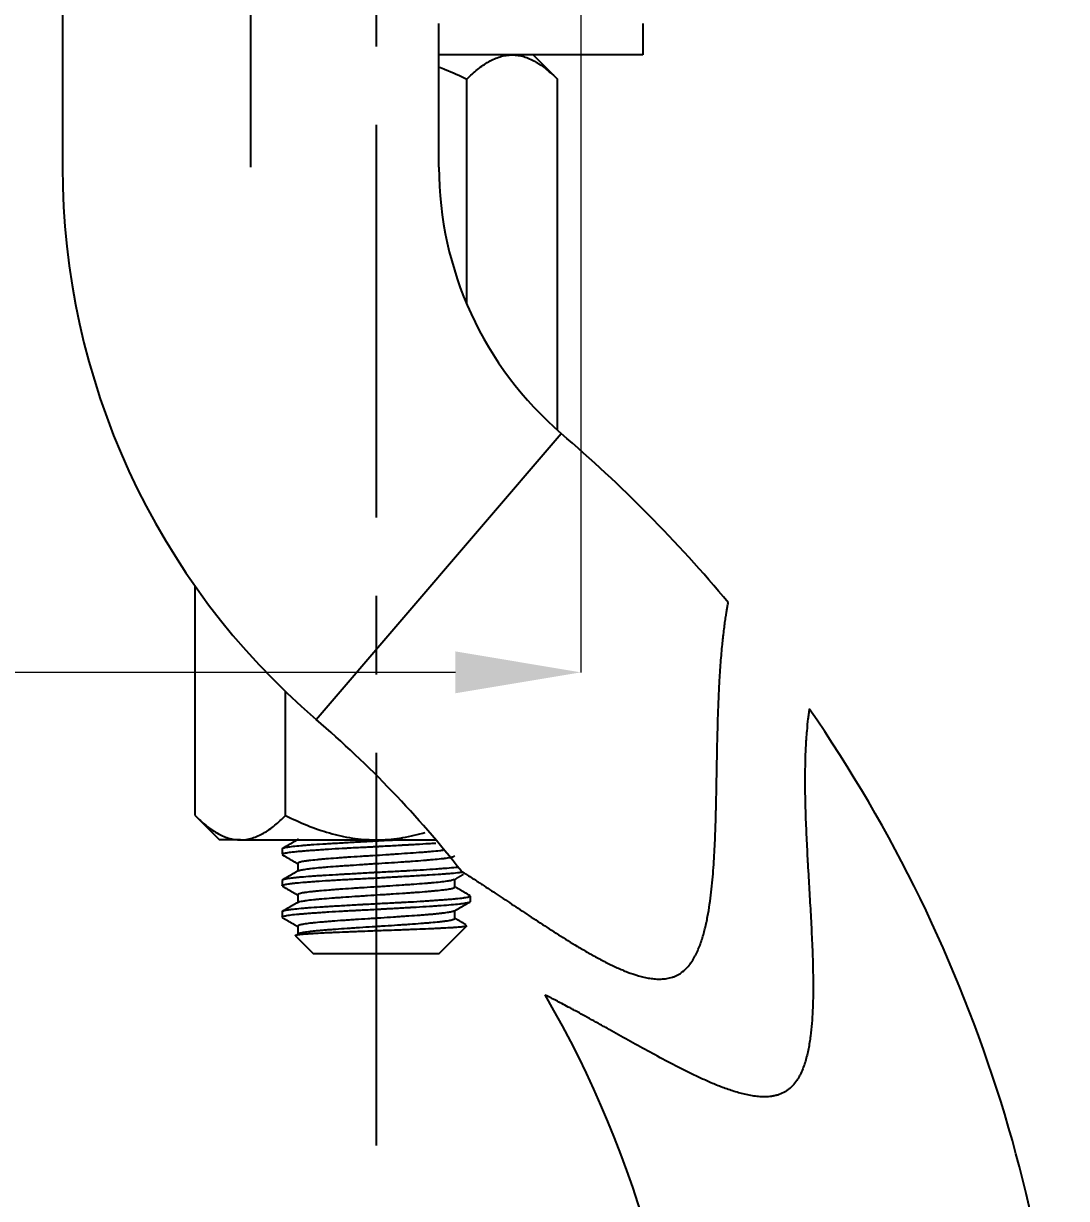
# Model space of a CAD drawing. Extents: x 0 to 1354, y 0 to 992.
# Drawn here: x 326.2 to 359.45, y 281.83 to 319.26 of the extents above; entities that cross this region are included whole.
import ezdxf

# ---------------------------------------------------------------- set-up
doc = ezdxf.new("R2010")
doc.units = 0
doc.header["$LTSCALE"] = 10
doc.header["$MEASUREMENT"] = 0
doc.header["$PDMODE"] = 3
doc.header["$PDSIZE"] = -10
doc.linetypes.add('CENTER', pattern=[2, 1.25, -0.25, 0.25, -0.25])
doc.layers.get('0').update_dxf_attribs({"linetype": 'CONTINUOUS'})
doc.layers.get('DEFPOINTS').update_dxf_attribs({"linetype": 'CONTINUOUS'})
doc.layers.add('1', color=7, linetype='CONTINUOUS')
doc.styles.add('Daelim Dimension', font='NanumGothic.ttf')
doc.dimstyles.new('DEFAULT', dxfattribs={"dimscale": 2, "dimtxt": 2, "dimasz": 2, "dimexe": 0, "dimexo": 2, "dimgap": 1, "dimtad": 1, "dimdec": 1, "dimzin": 9, "dimdsep": 46, "dimtxsty": 'Daelim Dimension', "dimcen": 0.5, "dimclrd": 252, "dimclre": 252, "dimclrt": 3, "dimadec": 1, "dimazin": 0, "dimtfac": 1, "dimtdec": 1, "dimtix": 1, "dimtmove": 0, "dimatfit": 3, "dimfxl": 1, "dimtolj": 1, "dimtzin": 1, "dimlwd": 9, "dimlwe": 9, "dimarcsym": 0})

# ---------------------------------------------------------------- blocks, each defined once
blk = doc.blocks.new('*D3')
at = {"color": 5, "lineweight": 9, "ltscale": 0.5, "transparency": 16777216}
for p, q in [((308.968, 336.206), (308.968, 298.59)), ((343.968, 336.206), (343.968, 298.59)), ((308.968, 298.59), (194.874, 298.59)), ((339.968, 298.59), (312.968, 298.59))]:
    blk.add_line(p, q, dxfattribs=at)
at = {"color": 5, "ltscale": 0.5, "transparency": 16777216}
for points in [[(312.968, 299.257), (312.968, 297.923), (308.968, 298.59)], [(339.968, 299.257), (339.968, 297.923), (343.968, 298.59)]]:
    blk.add_solid(points, dxfattribs=at)
at = {"layer": 'DEFPOINTS', "color": 0, "ltscale": 0.5, "transparency": 16777216}
for p in [(308.968, 340.206), (343.968, 340.206), (343.968, 298.59)]:
    blk.add_point(p, dxfattribs=at)
at = {"color": 7, "lineweight": -3, "ltscale": 0.5, "transparency": 16777216, "insert": (240.458, 308.575), "char_height": 10, "attachment_point": 5, "style": 'Daelim Dimension'}
blk.add_mtext('\\A1;설치구멍 {\\H1.25x;\\C256;Ø}35', dxfattribs=at)

msp = doc.modelspace()

# ---------------------------------------------------------------- linework, layer by layer
at = {"layer": '1', "color": 1, "linetype": 'CENTER', "lineweight": -3}
msp.add_line((337.447, 356.025), (337.447, 283.128), dxfattribs=at)
at = {"layer": '1', "color": 7, "linetype": 'Continuous', "lineweight": -3}
for p, q in [((327.447, 344.356), (327.447, 314.677)), ((333.447, 314.677), (333.447, 344.356)), ((339.447, 314.677), (339.447, 319.256)), ((345.947, 319.256), (345.947, 318.256)), ((345.947, 318.256), (339.446, 318.256)), ((343.22, 317.483), (342.447, 318.256)), ((340.334, 310.314), (340.334, 317.483)), ((343.22, 306.306), (343.22, 317.483)), ((327.447, 314.677), (327.447, 314.677)), ((335.533, 297.089), (343.345, 306.198)), ((331.673, 294.03), (331.673, 301.335)), ((334.56, 294.03), (334.56, 297.972)), ((331.673, 294.03), (332.447, 293.256)), ((333.117, 293.256), (332.447, 293.256)), ((333.117, 293.256), (337.447, 293.256)), ((337.447, 293.256), (339.345, 293.256)), ((334.447, 292.963), (334.447, 292.795)), ((334.947, 292.506), (334.947, 292.26)), ((334.447, 291.962), (334.447, 291.795)), ((339.947, 291.752), (339.947, 291.997)), ((334.947, 291.505), (334.947, 291.26)), ((340.447, 291.295), (340.447, 291.463)), ((334.447, 290.962), (334.447, 290.794)), ((339.947, 290.751), (339.947, 290.997)), ((334.947, 290.506), (334.947, 290.251)), ((339.447, 289.628), (340.321, 290.503)), ((334.873, 290.202), (335.447, 289.628)), ((337.447, 289.628), (335.447, 289.628)), ((339.447, 289.628), (337.447, 289.628))]:
    msp.add_line(p, q, dxfattribs=at)
for centre, radius, start, end in [((350.617, 314.677), 23.17, 180, 229.3831), ((350.617, 314.677), 11.17, 180, 229.3831), ((313.31, 271.177), 46.136, 39.9745, 49.3831), ((313.31, 271.177), 46.136, 0, 34.6822), ((313.31, 271.177), 34.136, 38.1371, 49.3831), ((313.31, 271.177), 34.136, 0, 30.1334)]:
    msp.add_arc(centre, radius, start, end, dxfattribs=at)
for points, knots in [([(340.334, 317.483), (340.447, 317.596), (340.561, 317.7), (340.793, 317.887), (340.911, 317.97), (341.15, 318.107), (341.272, 318.161), (341.459, 318.217), (341.522, 318.232), (341.617, 318.246), (341.649, 318.25), (341.713, 318.255), (341.745, 318.256), (341.777, 318.256)], [0, 0, 0, 0, 0.25, 0.25, 0.5, 0.5, 0.75, 0.75, 0.875, 0.875, 0.9375, 0.9375, 1, 1, 1, 1]), ([(341.777, 318.256), (341.904, 318.256), (342.029, 318.237), (342.276, 318.163), (342.398, 318.11), (342.549, 318.024), (342.579, 318.006), (342.639, 317.968), (342.669, 317.948), (342.758, 317.886), (342.817, 317.841), (342.993, 317.7), (343.107, 317.596), (343.22, 317.483)], [0, 0, 0, 0, 0.25, 0.25, 0.5, 0.5, 0.5625, 0.5625, 0.625, 0.625, 0.75, 0.75, 1, 1, 1, 1]), ([(339.451, 317.869), (339.516, 317.845), (339.581, 317.82), (339.878, 317.7), (340.108, 317.596), (340.334, 317.483)], [0, 0, 0, 0, 0.215264, 0.215264, 1, 1, 1, 1]), ([(340.16, 292.257), (340.16, 292.257), (340.171, 292.25), (340.203, 292.23), (340.223, 292.217), (340.249, 292.201), (340.267, 292.189), (340.277, 292.183), (340.328, 292.15), (340.377, 292.119), (340.487, 292.048), (340.549, 292.009), (340.632, 291.955), (340.648, 291.944), (340.683, 291.922), (340.7, 291.91), (340.754, 291.876), (340.79, 291.852), (340.902, 291.779), (340.979, 291.728), (341.139, 291.623), (341.221, 291.569), (341.389, 291.458), (341.475, 291.401), (341.651, 291.285), (341.74, 291.226), (341.922, 291.105), (342.013, 291.044), (342.291, 290.86), (342.48, 290.736), (342.863, 290.485), (343.058, 290.359), (343.453, 290.109), (343.653, 289.984), (343.959, 289.801), (344.061, 289.741), (344.269, 289.622), (344.373, 289.563), (344.585, 289.449), (344.691, 289.393), (344.906, 289.285), (345.015, 289.233), (345.235, 289.134), (345.346, 289.087), (345.572, 289.001), (345.687, 288.962), (345.833, 288.92), (345.862, 288.912), (345.921, 288.896), (345.951, 288.889), (346.04, 288.868), (346.1, 288.857), (346.22, 288.837), (346.28, 288.83), (346.401, 288.821), (346.462, 288.819), (346.554, 288.822), (346.585, 288.824), (346.646, 288.829), (346.677, 288.833), (346.768, 288.848), (346.828, 288.862), (346.917, 288.891), (346.946, 288.902), (346.989, 288.92), (347.003, 288.926), (347.032, 288.94), (347.046, 288.947), (347.115, 288.984), (347.167, 289.019), (347.241, 289.078), (347.265, 289.099), (347.312, 289.142), (347.335, 289.165), (347.4, 289.237), (347.441, 289.287), (347.515, 289.392), (347.55, 289.447), (347.598, 289.532), (347.614, 289.561), (347.644, 289.62), (347.658, 289.649), (347.7, 289.738), (347.725, 289.799), (347.773, 289.921), (347.795, 289.982), (347.857, 290.169), (347.892, 290.296), (347.932, 290.456), (347.94, 290.488), (347.954, 290.552), (347.962, 290.585), (347.983, 290.682), (347.996, 290.746), (348.032, 290.941), (348.053, 291.071), (348.091, 291.33), (348.108, 291.46), (348.138, 291.72), (348.151, 291.85), (348.187, 292.24), (348.205, 292.5), (348.234, 293.02), (348.246, 293.28), (348.26, 293.67), (348.264, 293.8), (348.27, 293.994), (348.272, 294.059), (348.275, 294.189), (348.277, 294.254), (348.284, 294.577), (348.29, 294.834), (348.299, 295.343), (348.304, 295.595), (348.313, 296.093), (348.318, 296.34), (348.33, 296.827), (348.337, 297.067), (348.353, 297.54), (348.362, 297.773), (348.376, 298.058), (348.379, 298.115), (348.383, 298.2), (348.385, 298.228), (348.388, 298.284), (348.395, 298.423), (348.404, 298.559), (348.425, 298.877), (348.441, 299.078), (348.467, 299.363), (348.476, 299.456), (348.489, 299.589), (348.494, 299.633), (348.504, 299.718), (348.508, 299.759), (348.532, 299.961), (348.551, 300.106), (348.578, 300.294), (348.587, 300.353), (348.599, 300.433), (348.605, 300.472), (348.611, 300.508), (348.615, 300.531), (348.617, 300.542), (348.626, 300.597), (348.639, 300.674), (348.654, 300.756), (348.661, 300.789), (348.665, 300.811), (348.666, 300.817), (348.666, 300.817)], [0, 0, 0, 0, 0.015625, 0.015625, 0.023437, 0.027343, 0.027343, 0.031249, 0.031249, 0.046874, 0.046874, 0.062498, 0.062498, 0.066404, 0.066404, 0.070311, 0.070311, 0.078123, 0.078123, 0.093747, 0.093747, 0.109372, 0.109372, 0.124997, 0.124997, 0.140621, 0.140621, 0.156246, 0.156246, 0.187495, 0.187495, 0.218744, 0.218744, 0.249993, 0.249993, 0.265618, 0.265618, 0.281242, 0.281242, 0.296867, 0.296867, 0.312492, 0.312492, 0.328116, 0.328116, 0.343741, 0.343741, 0.347647, 0.347647, 0.351553, 0.351553, 0.359365, 0.359365, 0.367178, 0.367178, 0.37499, 0.37499, 0.378896, 0.378896, 0.382802, 0.382802, 0.390614, 0.390614, 0.394521, 0.394521, 0.396474, 0.396474, 0.398427, 0.398427, 0.406239, 0.406239, 0.410145, 0.410145, 0.414051, 0.414051, 0.421864, 0.421864, 0.429676, 0.429676, 0.433582, 0.433582, 0.437488, 0.437488, 0.4453, 0.4453, 0.453113, 0.453113, 0.468737, 0.468737, 0.472643, 0.472643, 0.47655, 0.47655, 0.484362, 0.484362, 0.499986, 0.499986, 0.515611, 0.515611, 0.531236, 0.531236, 0.562485, 0.562485, 0.593734, 0.593734, 0.609359, 0.609359, 0.617171, 0.617171, 0.624983, 0.624983, 0.656232, 0.656232, 0.687481, 0.687481, 0.718731, 0.718731, 0.74998, 0.74998, 0.781229, 0.781229, 0.789041, 0.789041, 0.792947, 0.792947, 0.796853, 0.812478, 0.812478, 0.843727, 0.843727, 0.859352, 0.859352, 0.867164, 0.867164, 0.874976, 0.874976, 0.906225, 0.906225, 0.92185, 0.92185, 0.929662, 0.933568, 0.933568, 0.937475, 0.937475, 0.953099, 0.968724, 0.984348, 0.984348, 1, 1, 1, 1]), ([(351.249, 297.429), (351.249, 297.429), (351.248, 297.422), (351.244, 297.395), (351.241, 297.375), (351.233, 297.321), (351.229, 297.288), (351.221, 297.227), (351.218, 297.205), (351.212, 297.158), (351.209, 297.133), (351.193, 297), (351.179, 296.87), (351.16, 296.642), (351.154, 296.56), (351.145, 296.43), (351.142, 296.385), (351.137, 296.294), (351.134, 296.247), (351.122, 296.01), (351.116, 295.806), (351.11, 295.481), (351.109, 295.369), (351.108, 295.227), (351.108, 295.198), (351.108, 295.14), (351.108, 295.111), (351.108, 295.024), (351.109, 294.965), (351.112, 294.669), (351.117, 294.427), (351.131, 293.933), (351.141, 293.682), (351.164, 293.172), (351.177, 292.914), (351.195, 292.587), (351.198, 292.521), (351.206, 292.39), (351.209, 292.324), (351.221, 292.126), (351.228, 291.994), (351.251, 291.596), (351.267, 291.329), (351.297, 290.795), (351.311, 290.526), (351.337, 289.988), (351.348, 289.718), (351.361, 289.311), (351.364, 289.175), (351.369, 288.904), (351.37, 288.768), (351.371, 288.496), (351.37, 288.36), (351.365, 288.088), (351.361, 287.952), (351.348, 287.68), (351.34, 287.544), (351.318, 287.273), (351.304, 287.137), (351.277, 286.933), (351.268, 286.865), (351.246, 286.73), (351.234, 286.663), (351.207, 286.529), (351.193, 286.462), (351.16, 286.33), (351.143, 286.264), (351.103, 286.133), (351.081, 286.069), (351.033, 285.941), (351.006, 285.877), (350.961, 285.784), (350.946, 285.753), (350.912, 285.692), (350.895, 285.662), (350.84, 285.575), (350.799, 285.519), (350.732, 285.439), (350.708, 285.414), (350.659, 285.365), (350.633, 285.342), (350.58, 285.298), (350.552, 285.278), (350.509, 285.249), (350.495, 285.24), (350.465, 285.223), (350.45, 285.214), (350.373, 285.174), (350.309, 285.148), (350.21, 285.118), (350.177, 285.11), (350.127, 285.099), (350.11, 285.096), (350.076, 285.09), (350.059, 285.087), (349.974, 285.075), (349.906, 285.07), (349.771, 285.069), (349.703, 285.071), (349.601, 285.08), (349.567, 285.083), (349.5, 285.091), (349.467, 285.096), (349.367, 285.112), (349.301, 285.125), (349.106, 285.167), (348.978, 285.203), (348.726, 285.281), (348.602, 285.325), (348.418, 285.394), (348.357, 285.418), (348.235, 285.468), (348.175, 285.493), (347.995, 285.57), (347.876, 285.623), (347.642, 285.731), (347.527, 285.787), (347.298, 285.899), (347.185, 285.956), (346.85, 286.128), (346.63, 286.244), (346.2, 286.477), (345.989, 286.593), (345.574, 286.823), (345.37, 286.937), (345.071, 287.104), (344.972, 287.159), (344.826, 287.241), (344.778, 287.268), (344.681, 287.321), (344.634, 287.348), (344.398, 287.479), (344.217, 287.579), (343.961, 287.719), (343.878, 287.764), (343.778, 287.818), (343.758, 287.828), (343.719, 287.85), (343.699, 287.86), (343.641, 287.891), (343.604, 287.911), (343.494, 287.97), (343.426, 288.006), (343.297, 288.074), (343.238, 288.105), (343.129, 288.162), (343.079, 288.187), (343.025, 288.215), (343.015, 288.221), (342.994, 288.231), (342.985, 288.236), (342.957, 288.251), (342.94, 288.259), (342.895, 288.282), (342.872, 288.294), (342.841, 288.31), (342.833, 288.314), (342.833, 288.314)], [0, 0, 0, 0, 0.015626, 0.015626, 0.031251, 0.031251, 0.046877, 0.046877, 0.05469, 0.05469, 0.062502, 0.062502, 0.093754, 0.093754, 0.109379, 0.109379, 0.117192, 0.117192, 0.125005, 0.125005, 0.156256, 0.156256, 0.171881, 0.171881, 0.175788, 0.175788, 0.179694, 0.179694, 0.187507, 0.187507, 0.218758, 0.218758, 0.250009, 0.250009, 0.281261, 0.281261, 0.289073, 0.289073, 0.296886, 0.296886, 0.312512, 0.312512, 0.343763, 0.343763, 0.375014, 0.375014, 0.406265, 0.406265, 0.421891, 0.421891, 0.437516, 0.437516, 0.453142, 0.453142, 0.468768, 0.468768, 0.484393, 0.484393, 0.500019, 0.500019, 0.507832, 0.507832, 0.515644, 0.515644, 0.523457, 0.523457, 0.53127, 0.53127, 0.539083, 0.539083, 0.546896, 0.546896, 0.550802, 0.550802, 0.554708, 0.554708, 0.562521, 0.562521, 0.566427, 0.566427, 0.570334, 0.570334, 0.57424, 0.57424, 0.576193, 0.576193, 0.578147, 0.578147, 0.585959, 0.585959, 0.589866, 0.589866, 0.591819, 0.591819, 0.593772, 0.593772, 0.601585, 0.601585, 0.609398, 0.609398, 0.613304, 0.613304, 0.617211, 0.617211, 0.625023, 0.625023, 0.640649, 0.640649, 0.656275, 0.656275, 0.664087, 0.664087, 0.6719, 0.6719, 0.687526, 0.687526, 0.703151, 0.703151, 0.718777, 0.718777, 0.750028, 0.750028, 0.781279, 0.781279, 0.81253, 0.81253, 0.828156, 0.828156, 0.835969, 0.835969, 0.843782, 0.843782, 0.875033, 0.875033, 0.890658, 0.890658, 0.894565, 0.894565, 0.898471, 0.898471, 0.906284, 0.906284, 0.92191, 0.92191, 0.937535, 0.937535, 0.953161, 0.953161, 0.957067, 0.957067, 0.960974, 0.960974, 0.968786, 0.968786, 0.984412, 0.984412, 1, 1, 1, 1]), ([(331.673, 294.03), (331.786, 293.917), (331.901, 293.812), (332.133, 293.625), (332.251, 293.543), (332.49, 293.406), (332.612, 293.351), (332.799, 293.295), (332.862, 293.28), (332.957, 293.266), (332.989, 293.262), (333.053, 293.257), (333.085, 293.256), (333.117, 293.256)], [0, 0, 0, 0, 0.25, 0.25, 0.5, 0.5, 0.75, 0.75, 0.875, 0.875, 0.9375, 0.9375, 1, 1, 1, 1]), ([(333.117, 293.256), (333.243, 293.256), (333.368, 293.276), (333.615, 293.349), (333.738, 293.403), (333.888, 293.489), (333.919, 293.507), (333.979, 293.545), (334.009, 293.565), (334.098, 293.627), (334.157, 293.671), (334.332, 293.812), (334.447, 293.917), (334.56, 294.03)], [0, 0, 0, 0, 0.25, 0.25, 0.5, 0.5, 0.5625, 0.5625, 0.625, 0.625, 0.75, 0.75, 1, 1, 1, 1]), ([(334.56, 294.03), (334.786, 293.917), (335.015, 293.812), (335.479, 293.625), (335.715, 293.543), (336.194, 293.406), (336.438, 293.351), (336.811, 293.295), (336.937, 293.28), (337.128, 293.266), (337.192, 293.262), (337.319, 293.257), (337.383, 293.256), (337.447, 293.256)], [0, 0, 0, 0, 0.25, 0.25, 0.5, 0.5, 0.75, 0.75, 0.875, 0.875, 0.9375, 0.9375, 1, 1, 1, 1]), ([(337.447, 293.256), (337.7, 293.256), (337.95, 293.276), (338.444, 293.349), (338.689, 293.403), (338.956, 293.479), (338.982, 293.487), (339.008, 293.494)], [0, 0, 0, 0, 0.474369, 0.474369, 0.948738, 0.948738, 1, 1, 1, 1]), ([(338.279, 293.256), (338.203, 293.252), (338.126, 293.248), (338.008, 293.242), (337.968, 293.24), (337.888, 293.236), (337.847, 293.234), (337.727, 293.228), (337.647, 293.224), (337.406, 293.211), (337.246, 293.202), (337.046, 293.191), (336.986, 293.188), (336.926, 293.184), (336.886, 293.182), (336.866, 293.181), (336.767, 293.175), (336.688, 293.171), (336.457, 293.157), (336.307, 293.149), (336.089, 293.136), (336.017, 293.132), (335.912, 293.126), (335.877, 293.124), (335.809, 293.12), (335.775, 293.118), (335.609, 293.107), (335.485, 293.099), (335.311, 293.087), (335.255, 293.082), (335.175, 293.076), (335.148, 293.073), (335.097, 293.069), (335.072, 293.067), (334.951, 293.056), (334.866, 293.047), (334.754, 293.034), (334.719, 293.029), (334.671, 293.023), (334.656, 293.021), (334.627, 293.017), (334.614, 293.014), (334.55, 293.004), (334.512, 292.996), (334.473, 292.984), (334.463, 292.98), (334.453, 292.974), (334.451, 292.972), (334.448, 292.967), (334.447, 292.965), (334.447, 292.963)], [0, 0, 0, 0, 0.043176, 0.043176, 0.064937, 0.064937, 0.086699, 0.086699, 0.130223, 0.130223, 0.217271, 0.217271, 0.239032, 0.249913, 0.249913, 0.260794, 0.260794, 0.304318, 0.304318, 0.391366, 0.391366, 0.434889, 0.434889, 0.456651, 0.456651, 0.478413, 0.478413, 0.565461, 0.565461, 0.608984, 0.608984, 0.630746, 0.630746, 0.652508, 0.652508, 0.739555, 0.739555, 0.783079, 0.783079, 0.804841, 0.804841, 0.826603, 0.826603, 0.91365, 0.91365, 0.957174, 0.957174, 0.978936, 0.978936, 1, 1, 1, 1]), ([(334.447, 292.794), (334.447, 292.798), (334.45, 292.802), (334.461, 292.81), (334.47, 292.815), (334.488, 292.821), (334.495, 292.824), (334.511, 292.828), (334.519, 292.83), (334.567, 292.842), (334.617, 292.851), (334.74, 292.868), (334.814, 292.876), (334.921, 292.886), (334.943, 292.888), (334.989, 292.892), (335.059, 292.898), (335.134, 292.905), (335.24, 292.913), (335.295, 292.917), (335.41, 292.926), (335.47, 292.93), (335.563, 292.937), (335.595, 292.939), (335.66, 292.943), (335.692, 292.946), (335.791, 292.952), (335.859, 292.957), (336.066, 292.97), (336.211, 292.979), (336.399, 292.989), (336.437, 292.991), (336.514, 292.996), (336.553, 292.998), (336.669, 293.004), (336.747, 293.008), (336.982, 293.02), (337.141, 293.028), (337.343, 293.038), (337.383, 293.041), (337.464, 293.045), (337.505, 293.047), (337.627, 293.054), (337.707, 293.058), (337.946, 293.071), (338.104, 293.08), (338.297, 293.092), (338.355, 293.095), (338.413, 293.098), (338.451, 293.1), (338.47, 293.101), (338.566, 293.107), (338.64, 293.111), (338.859, 293.124), (338.998, 293.132), (339.198, 293.144), (339.263, 293.148), (339.334, 293.153), (339.341, 293.153), (339.349, 293.154)], [0, 0, 0, 0, 0.032533, 0.032533, 0.068206, 0.068206, 0.086043, 0.086043, 0.10388, 0.10388, 0.175227, 0.175227, 0.246574, 0.246574, 0.264411, 0.264411, 0.282248, 0.317921, 0.317921, 0.353595, 0.353595, 0.389268, 0.389268, 0.407105, 0.407105, 0.424942, 0.424942, 0.460616, 0.460616, 0.531963, 0.531963, 0.5498, 0.5498, 0.567636, 0.567636, 0.60331, 0.60331, 0.674657, 0.674657, 0.692494, 0.692494, 0.710331, 0.710331, 0.746004, 0.746004, 0.817351, 0.817351, 0.835188, 0.844106, 0.844106, 0.853025, 0.853025, 0.888698, 0.888698, 0.960045, 0.960045, 0.995719, 0.995719, 1, 1, 1, 1]), ([(339.578, 292.919), (339.562, 292.917), (339.545, 292.915), (339.51, 292.911), (339.49, 292.909), (339.389, 292.897), (339.3, 292.888), (339.155, 292.875), (339.079, 292.869), (338.999, 292.863), (338.945, 292.858), (338.917, 292.856), (338.776, 292.846), (338.658, 292.837), (338.413, 292.82), (338.286, 292.811), (338.121, 292.8), (338.088, 292.798), (338.021, 292.793), (337.988, 292.791), (337.887, 292.784), (337.82, 292.78), (337.618, 292.766), (337.481, 292.757), (337.309, 292.747), (337.275, 292.744), (337.206, 292.74), (337.172, 292.738), (337.071, 292.732), (337.003, 292.728), (336.804, 292.715), (336.673, 292.707), (336.513, 292.696), (336.481, 292.694), (336.417, 292.69), (336.386, 292.687), (336.294, 292.681), (336.234, 292.676), (336.058, 292.663), (335.947, 292.654), (335.815, 292.643), (335.789, 292.64), (335.738, 292.636), (335.713, 292.634), (335.64, 292.627), (335.594, 292.623), (335.461, 292.61), (335.381, 292.602), (335.292, 292.591), (335.275, 292.589), (335.241, 292.585), (335.225, 292.583), (335.179, 292.576), (335.151, 292.572), (335.075, 292.559), (335.035, 292.55), (334.998, 292.539), (334.992, 292.536), (334.98, 292.532), (334.974, 292.53), (334.96, 292.523), (334.954, 292.518), (334.948, 292.511), (334.947, 292.508), (334.947, 292.506)], [0, 0, 0, 0, 0.014072, 0.014072, 0.029919, 0.029919, 0.093306, 0.093306, 0.125, 0.140847, 0.140847, 0.156694, 0.156694, 0.220081, 0.220081, 0.283469, 0.283469, 0.299315, 0.299315, 0.315162, 0.315162, 0.346856, 0.346856, 0.410243, 0.410243, 0.42609, 0.42609, 0.441937, 0.441937, 0.473631, 0.473631, 0.537018, 0.537018, 0.552865, 0.552865, 0.568712, 0.568712, 0.600405, 0.600405, 0.663793, 0.663793, 0.67964, 0.67964, 0.695487, 0.695487, 0.72718, 0.72718, 0.790568, 0.790568, 0.806415, 0.806415, 0.822261, 0.822261, 0.853955, 0.853955, 0.917342, 0.917342, 0.933189, 0.933189, 0.949036, 0.949036, 0.98073, 0.98073, 1, 1, 1, 1]), ([(334.962, 292.269), (334.968, 292.272), (334.975, 292.275), (334.989, 292.28), (334.995, 292.282), (335.01, 292.286), (335.018, 292.289), (335.06, 292.299), (335.105, 292.307), (335.187, 292.32), (335.233, 292.327), (335.284, 292.334), (335.319, 292.338), (335.337, 292.341), (335.431, 292.352), (335.515, 292.361), (335.653, 292.374), (335.701, 292.378), (335.776, 292.385), (335.802, 292.387), (335.854, 292.391), (335.881, 292.393), (336.016, 292.404), (336.13, 292.412), (336.308, 292.425), (336.4, 292.431), (336.495, 292.438), (336.558, 292.442), (336.591, 292.444), (336.753, 292.455), (336.885, 292.464), (337.085, 292.478), (337.153, 292.483), (337.255, 292.489), (337.289, 292.492), (337.357, 292.496), (337.391, 292.498), (337.563, 292.509), (337.835, 292.526), (338.1, 292.542), (338.264, 292.553), (338.296, 292.555), (338.36, 292.559), (338.392, 292.562), (338.486, 292.568), (338.548, 292.572), (338.728, 292.586), (338.843, 292.595), (338.98, 292.606), (339.007, 292.608), (339.06, 292.613), (339.086, 292.615), (339.163, 292.622), (339.211, 292.626), (339.352, 292.639), (339.437, 292.647), (339.534, 292.658), (339.553, 292.66), (339.589, 292.664), (339.606, 292.666), (339.657, 292.673), (339.688, 292.677), (339.773, 292.69), (339.82, 292.698), (339.866, 292.71), (339.874, 292.712), (339.89, 292.716), (339.897, 292.719), (339.916, 292.726), (339.926, 292.73), (339.943, 292.741), (339.947, 292.747), (339.947, 292.752)], [0, 0, 0, 0, 0.019214, 0.019214, 0.032707, 0.032707, 0.046201, 0.046201, 0.100173, 0.100173, 0.127159, 0.140652, 0.140652, 0.154145, 0.154145, 0.208118, 0.208118, 0.235104, 0.235104, 0.248597, 0.248597, 0.26209, 0.26209, 0.316062, 0.316062, 0.343049, 0.356542, 0.356542, 0.370035, 0.370035, 0.424007, 0.424007, 0.450993, 0.450993, 0.464486, 0.464486, 0.47798, 0.47798, 0.531952, 0.585924, 0.585924, 0.599417, 0.599417, 0.61291, 0.61291, 0.639897, 0.639897, 0.693869, 0.693869, 0.707362, 0.707362, 0.720855, 0.720855, 0.747841, 0.747841, 0.801814, 0.801814, 0.815307, 0.815307, 0.8288, 0.8288, 0.855786, 0.855786, 0.909758, 0.909758, 0.923252, 0.923252, 0.936745, 0.936745, 0.963731, 0.963731, 1, 1, 1, 1]), ([(340.064, 292.38), (340.058, 292.379), (340.053, 292.379), (340.027, 292.376), (340.006, 292.374), (339.897, 292.364), (339.801, 292.356), (339.642, 292.343), (339.586, 292.339), (339.47, 292.33), (339.41, 292.326), (339.221, 292.312), (339.089, 292.303), (338.811, 292.286), (338.666, 292.277), (338.477, 292.267), (338.439, 292.265), (338.362, 292.26), (338.323, 292.258), (338.207, 292.252), (338.129, 292.248), (337.893, 292.236), (337.734, 292.228), (337.552, 292.219), (337.532, 292.218), (337.491, 292.215), (337.471, 292.214), (337.41, 292.211), (337.37, 292.209), (337.249, 292.202), (337.169, 292.198), (336.93, 292.185), (336.772, 292.176), (336.578, 292.164), (336.54, 292.162), (336.463, 292.158), (336.424, 292.156), (336.311, 292.149), (336.237, 292.145), (336.019, 292.132), (335.88, 292.124), (335.714, 292.114), (335.681, 292.112), (335.616, 292.108), (335.584, 292.106), (335.49, 292.099), (335.43, 292.095), (335.255, 292.083), (335.149, 292.074), (335.004, 292.06), (334.957, 292.056), (334.87, 292.047), (334.83, 292.043), (334.717, 292.029), (334.654, 292.021), (334.578, 292.009), (334.555, 292.004), (334.526, 291.998), (334.517, 291.996), (334.5, 291.992), (334.493, 291.99), (334.46, 291.98), (334.447, 291.972), (334.447, 291.963), (334.447, 291.963), (334.447, 291.963)], [0, 0, 0, 0, 0.004289, 0.004289, 0.019608, 0.019608, 0.080882, 0.080882, 0.111519, 0.111519, 0.142157, 0.142157, 0.203431, 0.203431, 0.264705, 0.264705, 0.280024, 0.280024, 0.295343, 0.295343, 0.32598, 0.32598, 0.387254, 0.387254, 0.394914, 0.394914, 0.402573, 0.402573, 0.417891, 0.417891, 0.448529, 0.448529, 0.509803, 0.509803, 0.525122, 0.525122, 0.54044, 0.54044, 0.571077, 0.571077, 0.632352, 0.632352, 0.64767, 0.64767, 0.662989, 0.662989, 0.693626, 0.693626, 0.754901, 0.754901, 0.785538, 0.785538, 0.816175, 0.816175, 0.87745, 0.87745, 0.908087, 0.908087, 0.923405, 0.923405, 0.938724, 0.938724, 0.999998, 0.999998, 1, 1, 1, 1]), ([(334.447, 291.795), (334.447, 291.798), (334.45, 291.802), (334.458, 291.808), (334.462, 291.811), (334.471, 291.815), (334.477, 291.817), (334.496, 291.824), (334.511, 291.829), (334.568, 291.842), (334.617, 291.851), (334.688, 291.86), (334.696, 291.861), (334.712, 291.864), (334.721, 291.865), (334.746, 291.868), (334.8, 291.874), (334.86, 291.88), (334.987, 291.893), (335.083, 291.901), (335.216, 291.911), (335.243, 291.913), (335.299, 291.917), (335.328, 291.919), (335.415, 291.926), (335.475, 291.93), (335.66, 291.944), (335.792, 291.953), (335.966, 291.964), (336.001, 291.966), (336.072, 291.97), (336.109, 291.972), (336.218, 291.979), (336.292, 291.983), (336.517, 291.996), (336.671, 292.004), (336.907, 292.016), (336.987, 292.02), (337.148, 292.028), (337.229, 292.032), (337.47, 292.045), (337.63, 292.054), (337.87, 292.067), (337.949, 292.072), (338.069, 292.078), (338.108, 292.081), (338.187, 292.085), (338.226, 292.087), (338.42, 292.099), (338.57, 292.107), (338.788, 292.12), (338.86, 292.124), (338.948, 292.129), (338.965, 292.13), (339, 292.132), (339.018, 292.133), (339.069, 292.136), (339.103, 292.138), (339.27, 292.149), (339.395, 292.157), (339.569, 292.169), (339.626, 292.174), (339.706, 292.18), (339.733, 292.182), (339.785, 292.187), (339.81, 292.189), (339.932, 292.2), (340.019, 292.209), (340.132, 292.222), (340.167, 292.227), (340.207, 292.232), (340.215, 292.233), (340.222, 292.234)], [0, 0, 0, 0, 0.025329, 0.025329, 0.039986, 0.039986, 0.054644, 0.054644, 0.083959, 0.083959, 0.14259, 0.14259, 0.149918, 0.149918, 0.157247, 0.157247, 0.171905, 0.20122, 0.20122, 0.25985, 0.25985, 0.274508, 0.274508, 0.289165, 0.289165, 0.318481, 0.318481, 0.377111, 0.377111, 0.391769, 0.391769, 0.406426, 0.406426, 0.435741, 0.435741, 0.494372, 0.494372, 0.523687, 0.523687, 0.553002, 0.553002, 0.611632, 0.611632, 0.640948, 0.640948, 0.655605, 0.655605, 0.670263, 0.670263, 0.728893, 0.728893, 0.758208, 0.758208, 0.765537, 0.765537, 0.772866, 0.772866, 0.787523, 0.787523, 0.846154, 0.846154, 0.875469, 0.875469, 0.890127, 0.890127, 0.904784, 0.904784, 0.963415, 0.963415, 0.99273, 0.99273, 1, 1, 1, 1]), ([(339.935, 291.99), (339.922, 291.982), (339.9, 291.974), (339.852, 291.963), (339.833, 291.958), (339.789, 291.95), (339.764, 291.946), (339.68, 291.932), (339.55, 291.915), (339.383, 291.897), (339.267, 291.885), (339.243, 291.883), (339.195, 291.879), (339.17, 291.877), (339.095, 291.87), (339.043, 291.866), (338.882, 291.853), (338.768, 291.845), (338.618, 291.834), (338.587, 291.832), (338.525, 291.828), (338.494, 291.826), (338.401, 291.819), (338.337, 291.815), (338.145, 291.802), (338.013, 291.793), (337.844, 291.781), (337.809, 291.779), (337.741, 291.774), (337.707, 291.772), (337.605, 291.765), (337.537, 291.761), (337.333, 291.748), (337.197, 291.74), (337.027, 291.729), (336.993, 291.727), (336.926, 291.723), (336.892, 291.721), (336.792, 291.714), (336.726, 291.71), (336.533, 291.698), (336.407, 291.689), (336.255, 291.678), (336.225, 291.676), (336.166, 291.671), (336.136, 291.669), (336.049, 291.662), (335.993, 291.658), (335.83, 291.644), (335.729, 291.635), (335.611, 291.624), (335.588, 291.622), (335.542, 291.618), (335.52, 291.616), (335.456, 291.609), (335.415, 291.605), (335.3, 291.593), (335.233, 291.584), (335.162, 291.574), (335.148, 291.571), (335.122, 291.567), (335.11, 291.565), (335.074, 291.558), (335.053, 291.554), (334.999, 291.54), (334.974, 291.531), (334.957, 291.52), (334.954, 291.518), (334.95, 291.513), (334.948, 291.511), (334.947, 291.508), (334.947, 291.507), (334.947, 291.506)], [0, 0, 0, 0, 0.049655, 0.049655, 0.076641, 0.076641, 0.103627, 0.103627, 0.1576, 0.211572, 0.211572, 0.225065, 0.225065, 0.238559, 0.238559, 0.265545, 0.265545, 0.319517, 0.319517, 0.33301, 0.33301, 0.346503, 0.346503, 0.37349, 0.37349, 0.427462, 0.427462, 0.440955, 0.440955, 0.454448, 0.454448, 0.481435, 0.481435, 0.535407, 0.535407, 0.5489, 0.5489, 0.562393, 0.562393, 0.589379, 0.589379, 0.643352, 0.643352, 0.656845, 0.656845, 0.670338, 0.670338, 0.697324, 0.697324, 0.751297, 0.751297, 0.76479, 0.76479, 0.778283, 0.778283, 0.805269, 0.805269, 0.859242, 0.859242, 0.872735, 0.872735, 0.886228, 0.886228, 0.913214, 0.913214, 0.967187, 0.967187, 0.98068, 0.98068, 0.994173, 0.994173, 1, 1, 1, 1]), ([(334.96, 291.268), (334.964, 291.27), (334.969, 291.273), (334.995, 291.283), (335.026, 291.292), (335.089, 291.304), (335.113, 291.308), (335.153, 291.315), (335.167, 291.317), (335.195, 291.322), (335.211, 291.324), (335.289, 291.335), (335.361, 291.344), (335.483, 291.357), (335.526, 291.362), (335.594, 291.368), (335.617, 291.371), (335.665, 291.375), (335.689, 291.377), (335.812, 291.388), (335.917, 291.396), (336.086, 291.409), (336.143, 291.413), (336.232, 291.419), (336.263, 291.422), (336.324, 291.426), (336.354, 291.428), (336.509, 291.439), (336.637, 291.447), (336.833, 291.461), (336.899, 291.465), (337, 291.472), (337.034, 291.475), (337.102, 291.479), (337.136, 291.481), (337.306, 291.493), (337.442, 291.502), (337.645, 291.514), (337.713, 291.518), (337.815, 291.525), (337.849, 291.527), (337.916, 291.531), (337.95, 291.533), (338.118, 291.543), (338.248, 291.552), (338.437, 291.565), (338.53, 291.571), (338.621, 291.578), (338.681, 291.582), (338.711, 291.585), (338.858, 291.596), (338.968, 291.605), (339.123, 291.618), (339.198, 291.625), (339.268, 291.631), (339.315, 291.636), (339.337, 291.638), (339.448, 291.648), (339.527, 291.657), (339.666, 291.673), (339.726, 291.682), (339.801, 291.695), (339.823, 291.7), (339.862, 291.708), (339.879, 291.713), (339.921, 291.726), (339.938, 291.736), (339.946, 291.747), (339.947, 291.749), (339.947, 291.751), (339.947, 291.752), (339.947, 291.752)], [0, 0, 0, 0, 0.015517, 0.015517, 0.069397, 0.069397, 0.096336, 0.096336, 0.109806, 0.109806, 0.123276, 0.123276, 0.177155, 0.177155, 0.204095, 0.204095, 0.217565, 0.217565, 0.231035, 0.231035, 0.284914, 0.284914, 0.311854, 0.311854, 0.325324, 0.325324, 0.338793, 0.338793, 0.392673, 0.392673, 0.419612, 0.419612, 0.433082, 0.433082, 0.446552, 0.446552, 0.500431, 0.500431, 0.527371, 0.527371, 0.540841, 0.540841, 0.554311, 0.554311, 0.60819, 0.60819, 0.63513, 0.6486, 0.6486, 0.662069, 0.662069, 0.715949, 0.715949, 0.742889, 0.756358, 0.756358, 0.769828, 0.769828, 0.823708, 0.823708, 0.877587, 0.877587, 0.904527, 0.904527, 0.931466, 0.931466, 0.985346, 0.985346, 0.998815, 0.998815, 1, 1, 1, 1]), ([(340.447, 291.464), (340.447, 291.464), (340.447, 291.464), (340.447, 291.462), (340.447, 291.461), (340.446, 291.459), (340.444, 291.456), (340.441, 291.453), (340.425, 291.441), (340.4, 291.432), (340.343, 291.419), (340.321, 291.415), (340.282, 291.408), (340.269, 291.406), (340.24, 291.401), (340.225, 291.399), (340.147, 291.389), (340.072, 291.38), (339.944, 291.368), (339.899, 291.364), (339.826, 291.358), (339.802, 291.356), (339.75, 291.352), (339.724, 291.35), (339.644, 291.343), (339.588, 291.339), (339.473, 291.331), (339.353, 291.322), (339.225, 291.313), (339.126, 291.306), (339.092, 291.304), (339.024, 291.299), (338.989, 291.297), (338.814, 291.286), (338.669, 291.277), (338.444, 291.265), (338.368, 291.261), (338.252, 291.255), (338.213, 291.253), (338.135, 291.248), (338.095, 291.246), (337.896, 291.236), (337.737, 291.228), (337.416, 291.212), (337.256, 291.203), (337.054, 291.192), (337.014, 291.189), (336.934, 291.185), (336.894, 291.182), (336.776, 291.176), (336.698, 291.171), (336.467, 291.158), (336.316, 291.149), (336.133, 291.139), (336.097, 291.137), (336.025, 291.132), (335.918, 291.126), (335.816, 291.12), (335.618, 291.108), (335.493, 291.1), (335.347, 291.089), (335.318, 291.087), (335.262, 291.083), (335.234, 291.081), (335.153, 291.074), (335.102, 291.069), (334.957, 291.056), (334.871, 291.047), (334.777, 291.036), (334.758, 291.034), (334.723, 291.03), (334.707, 291.028), (334.659, 291.021), (334.63, 291.017), (334.553, 291.005), (334.514, 290.997), (334.481, 290.986), (334.472, 290.983), (334.465, 290.98), (334.461, 290.978), (334.459, 290.977), (334.451, 290.972), (334.447, 290.968), (334.447, 290.964), (334.447, 290.963), (334.447, 290.963)], [0, 0, 0, 0, 0.000615, 0.000615, 0.007019, 0.007019, 0.013423, 0.02623, 0.02623, 0.07746, 0.07746, 0.103074, 0.103074, 0.115882, 0.115882, 0.128689, 0.128689, 0.179919, 0.179919, 0.205534, 0.205534, 0.218341, 0.218341, 0.231148, 0.231148, 0.256763, 0.256763, 0.282378, 0.307993, 0.307993, 0.3208, 0.3208, 0.333607, 0.333607, 0.384837, 0.384837, 0.410452, 0.410452, 0.423259, 0.423259, 0.436067, 0.436067, 0.487296, 0.487296, 0.538526, 0.538526, 0.551333, 0.551333, 0.56414, 0.56414, 0.589755, 0.589755, 0.640985, 0.640985, 0.653792, 0.653792, 0.6666, 0.692214, 0.692214, 0.743444, 0.743444, 0.756251, 0.756251, 0.769059, 0.769059, 0.794673, 0.794673, 0.845903, 0.845903, 0.85871, 0.85871, 0.871518, 0.871518, 0.897132, 0.897132, 0.948362, 0.948362, 0.961169, 0.967573, 0.967573, 0.973977, 0.973977, 0.999592, 0.999592, 1, 1, 1, 1]), ([(334.447, 290.794), (334.447, 290.798), (334.45, 290.802), (334.468, 290.815), (334.493, 290.824), (334.54, 290.835), (334.551, 290.838), (334.573, 290.842), (334.585, 290.844), (334.623, 290.851), (334.651, 290.855), (334.745, 290.868), (334.819, 290.876), (334.925, 290.887), (334.959, 290.89), (334.993, 290.893), (335.017, 290.895), (335.029, 290.896), (335.09, 290.901), (335.14, 290.905), (335.247, 290.913), (335.302, 290.918), (335.417, 290.926), (335.537, 290.935), (335.665, 290.944), (335.765, 290.951), (335.799, 290.953), (335.867, 290.957), (335.902, 290.96), (336.076, 290.971), (336.22, 290.979), (336.445, 290.992), (336.521, 290.996), (336.638, 291.002), (336.677, 291.004), (336.756, 291.008), (336.795, 291.01), (336.993, 291.02), (337.152, 291.028), (337.392, 291.041), (337.473, 291.045), (337.594, 291.052), (337.635, 291.054), (337.716, 291.059), (337.756, 291.061), (337.956, 291.072), (338.114, 291.081), (338.345, 291.094), (338.422, 291.099), (338.535, 291.105), (338.572, 291.107), (338.647, 291.112), (338.684, 291.114), (338.868, 291.124), (339.007, 291.133), (339.206, 291.145), (339.27, 291.149), (339.364, 291.155), (339.41, 291.158), (339.456, 291.161), (339.486, 291.163), (339.501, 291.164), (339.633, 291.174), (339.74, 291.183), (339.934, 291.201), (340.02, 291.209), (340.116, 291.22), (340.134, 291.223), (340.169, 291.227), (340.186, 291.229), (340.233, 291.236), (340.262, 291.24), (340.339, 291.252), (340.379, 291.26), (340.412, 291.27), (340.418, 291.272), (340.428, 291.277), (340.433, 291.279), (340.443, 291.285), (340.446, 291.289), (340.447, 291.294), (340.447, 291.294), (340.447, 291.294)], [0, 0, 0, 0, 0.02418, 0.02418, 0.07541, 0.07541, 0.088217, 0.088217, 0.101025, 0.101025, 0.126639, 0.126639, 0.177869, 0.177869, 0.190676, 0.19708, 0.19708, 0.203484, 0.203484, 0.229098, 0.229098, 0.254713, 0.254713, 0.280328, 0.305943, 0.305943, 0.31875, 0.31875, 0.331557, 0.331557, 0.382787, 0.382787, 0.408402, 0.408402, 0.421209, 0.421209, 0.434016, 0.434016, 0.485246, 0.485246, 0.510861, 0.510861, 0.523668, 0.523668, 0.536475, 0.536475, 0.587705, 0.587705, 0.61332, 0.61332, 0.626127, 0.626127, 0.638934, 0.638934, 0.690164, 0.690164, 0.715779, 0.715779, 0.728586, 0.73499, 0.73499, 0.741393, 0.741393, 0.792623, 0.792623, 0.843852, 0.843852, 0.85666, 0.85666, 0.869467, 0.869467, 0.895082, 0.895082, 0.946311, 0.946311, 0.959119, 0.959119, 0.971926, 0.971926, 0.997541, 0.997541, 1, 1, 1, 1]), ([(339.931, 290.987), (339.923, 290.983), (339.911, 290.979), (339.89, 290.972), (339.883, 290.97), (339.867, 290.966), (339.858, 290.964), (339.829, 290.958), (339.807, 290.953), (339.735, 290.941), (339.676, 290.932), (339.59, 290.921), (339.572, 290.918), (339.535, 290.914), (339.516, 290.912), (339.457, 290.905), (339.374, 290.896), (339.283, 290.887), (339.188, 290.878), (339.138, 290.874), (339.061, 290.867), (339.034, 290.865), (338.98, 290.861), (338.953, 290.859), (338.87, 290.853), (338.814, 290.848), (338.64, 290.836), (338.518, 290.827), (338.359, 290.817), (338.327, 290.814), (338.262, 290.81), (338.23, 290.808), (338.132, 290.801), (338.066, 290.796), (337.867, 290.783), (337.732, 290.774), (337.561, 290.763), (337.527, 290.76), (337.458, 290.756), (337.423, 290.754), (337.32, 290.747), (337.252, 290.743), (337.049, 290.73), (336.915, 290.722), (336.75, 290.712), (336.717, 290.71), (336.652, 290.705), (336.619, 290.703), (336.522, 290.697), (336.459, 290.692), (336.273, 290.679), (336.155, 290.67), (336.014, 290.659), (335.986, 290.657), (335.931, 290.652), (335.903, 290.65), (335.823, 290.643), (335.771, 290.639), (335.623, 290.626), (335.533, 290.617), (335.409, 290.605), (335.37, 290.6), (335.297, 290.592), (335.262, 290.588), (335.168, 290.575), (335.115, 290.566), (335.051, 290.553), (335.032, 290.549), (335.008, 290.542), (335.001, 290.539), (334.987, 290.535), (334.981, 290.533), (334.957, 290.522), (334.947, 290.514), (334.947, 290.506)], [0, 0, 0, 0, 0.028212, 0.028212, 0.041775, 0.041775, 0.055339, 0.055339, 0.082465, 0.082465, 0.136719, 0.136719, 0.150282, 0.150282, 0.163846, 0.163846, 0.190972, 0.218099, 0.218099, 0.245226, 0.245226, 0.258789, 0.258789, 0.272353, 0.272353, 0.299479, 0.299479, 0.353733, 0.353733, 0.367296, 0.367296, 0.38086, 0.38086, 0.407986, 0.407986, 0.46224, 0.46224, 0.475803, 0.475803, 0.489367, 0.489367, 0.516493, 0.516493, 0.570747, 0.570747, 0.58431, 0.58431, 0.597874, 0.597874, 0.625, 0.625, 0.679254, 0.679254, 0.692817, 0.692817, 0.706381, 0.706381, 0.733508, 0.733508, 0.787761, 0.787761, 0.814888, 0.814888, 0.842015, 0.842015, 0.896268, 0.896268, 0.923395, 0.923395, 0.936958, 0.936958, 0.950522, 0.950522, 1, 1, 1, 1]), ([(334.457, 290.781), (334.454, 290.783), (334.451, 290.785), (334.45, 290.787), (334.449, 290.787), (334.449, 290.787)], [0, 0, 0, 0, 0.914065, 0.914065, 1, 1, 1, 1]), ([(334.869, 290.207), (334.866, 290.209), (334.866, 290.211), (334.872, 290.219), (334.888, 290.224), (334.923, 290.231), (334.93, 290.232), (334.947, 290.235), (334.956, 290.236), (334.985, 290.24), (335.008, 290.243), (335.082, 290.251), (335.143, 290.256), (335.248, 290.265), (335.286, 290.268), (335.367, 290.273), (335.41, 290.276), (335.544, 290.285), (335.642, 290.29), (335.801, 290.298), (335.857, 290.3), (335.942, 290.304), (335.971, 290.305), (336.03, 290.308), (336.06, 290.309), (336.21, 290.316), (336.336, 290.321), (336.531, 290.329), (336.597, 290.332), (336.699, 290.336), (336.733, 290.337), (336.802, 290.34), (336.836, 290.341), (337.008, 290.348), (337.148, 290.354), (337.36, 290.362), (337.431, 290.365), (337.538, 290.368), (337.573, 290.37), (337.645, 290.372), (337.681, 290.374), (337.859, 290.38), (338, 290.385), (338.207, 290.392), (338.276, 290.395), (338.378, 290.399), (338.412, 290.4), (338.48, 290.402), (338.513, 290.404), (338.681, 290.41), (338.937, 290.421), (339.171, 290.431), (339.311, 290.438), (339.339, 290.439), (339.393, 290.442), (339.419, 290.443), (339.497, 290.447), (339.547, 290.45), (339.691, 290.457), (339.778, 290.462), (339.877, 290.468), (339.896, 290.469), (339.934, 290.471), (339.952, 290.473), (340.005, 290.476), (340.038, 290.479), (340.129, 290.486), (340.18, 290.491), (340.241, 290.499), (340.26, 290.502), (340.283, 290.506), (340.29, 290.507), (340.303, 290.51), (340.309, 290.511), (340.329, 290.516), (340.338, 290.52), (340.342, 290.524)], [0, 0, 0, 0, 0.020502, 0.020502, 0.070145, 0.070145, 0.082555, 0.082555, 0.094966, 0.094966, 0.119787, 0.119787, 0.16943, 0.16943, 0.194251, 0.194251, 0.219072, 0.219072, 0.268715, 0.268715, 0.293536, 0.293536, 0.305947, 0.305947, 0.318358, 0.318358, 0.368, 0.368, 0.392821, 0.392821, 0.405232, 0.405232, 0.417643, 0.417643, 0.467285, 0.467285, 0.492106, 0.492106, 0.504517, 0.504517, 0.516928, 0.516928, 0.56657, 0.56657, 0.591392, 0.591392, 0.603802, 0.603802, 0.616213, 0.616213, 0.665855, 0.715498, 0.715498, 0.727909, 0.727909, 0.740319, 0.740319, 0.765141, 0.765141, 0.814783, 0.814783, 0.827194, 0.827194, 0.839604, 0.839604, 0.864426, 0.864426, 0.914068, 0.914068, 0.938889, 0.938889, 0.9513, 0.9513, 0.963711, 0.963711, 1, 1, 1, 1]), ([(334.947, 290.252), (334.947, 290.255), (334.948, 290.257), (334.956, 290.268), (334.973, 290.276), (335.009, 290.286), (335.017, 290.288), (335.034, 290.293), (335.043, 290.295), (335.073, 290.301), (335.095, 290.305), (335.17, 290.318), (335.229, 290.327), (335.317, 290.338), (335.335, 290.34), (335.372, 290.345), (335.392, 290.347), (335.452, 290.354), (335.536, 290.363), (335.628, 290.372), (335.723, 290.38), (335.798, 290.387), (335.878, 290.393), (335.932, 290.397), (335.959, 290.399), (336.043, 290.406), (336.1, 290.41), (336.275, 290.423), (336.397, 290.431), (336.587, 290.444), (336.651, 290.449), (336.75, 290.455), (336.783, 290.458), (336.85, 290.462), (336.883, 290.464), (337.049, 290.476), (337.184, 290.485), (337.388, 290.498), (337.456, 290.502), (337.559, 290.509), (337.594, 290.511), (337.662, 290.515), (337.696, 290.517), (337.866, 290.528), (337.999, 290.536), (338.195, 290.549), (338.26, 290.553), (338.357, 290.559), (338.389, 290.561), (338.452, 290.566), (338.483, 290.568), (338.638, 290.579), (338.755, 290.588), (338.923, 290.601), (338.978, 290.606), (339.057, 290.613), (339.083, 290.615), (339.135, 290.619), (339.16, 290.621), (339.283, 290.632), (339.373, 290.641), (339.494, 290.653), (339.552, 290.66), (339.604, 290.666), (339.638, 290.67), (339.655, 290.672), (339.733, 290.683), (339.785, 290.692), (339.847, 290.705), (339.875, 290.712), (339.896, 290.718), (339.909, 290.723), (339.915, 290.725), (339.938, 290.736), (339.947, 290.744), (339.947, 290.752)], [0, 0, 0, 0, 0.013773, 0.013773, 0.065943, 0.065943, 0.078985, 0.078985, 0.092028, 0.092028, 0.118113, 0.118113, 0.170283, 0.170283, 0.183326, 0.183326, 0.196368, 0.196368, 0.222454, 0.248539, 0.248539, 0.274624, 0.287666, 0.287666, 0.300709, 0.300709, 0.326794, 0.326794, 0.378964, 0.378964, 0.405049, 0.405049, 0.418092, 0.418092, 0.431135, 0.431135, 0.483305, 0.483305, 0.50939, 0.50939, 0.522433, 0.522433, 0.535475, 0.535475, 0.587645, 0.587645, 0.613731, 0.613731, 0.626773, 0.626773, 0.639816, 0.639816, 0.691986, 0.691986, 0.718071, 0.718071, 0.731114, 0.731114, 0.744156, 0.744156, 0.796326, 0.796326, 0.822412, 0.835454, 0.835454, 0.848497, 0.848497, 0.900667, 0.900667, 0.926752, 0.939795, 0.939795, 0.952837, 0.952837, 1, 1, 1, 1])]:
    msp.add_open_spline(points, degree=3, knots=knots, dxfattribs=at)
for points in [[(334.967, 293.272), (334.71, 293.122), (334.452, 292.973)], [(334.449, 292.786), (334.698, 292.641), (334.947, 292.497)], [(334.967, 292.272), (334.71, 292.122), (334.452, 291.973)], [(339.928, 291.986), (340.077, 292.072), (340.225, 292.158)], [(334.455, 291.782), (334.701, 291.64), (334.947, 291.497)], [(340.444, 291.471), (340.196, 291.616), (339.947, 291.76)], [(334.965, 291.271), (334.708, 291.121), (334.45, 290.972)], [(339.926, 290.985), (340.183, 291.134), (340.441, 291.283)], [(334.449, 290.785), (334.698, 290.641), (334.947, 290.497)], [(340.318, 290.545), (340.132, 290.652), (339.947, 290.76)]]:
    msp.add_open_spline(points, degree=2, dxfattribs=at)

# ---------------------------------------------------------------- dimensions: what is measured, and where the dimension line sits
at = {"color": 5, "lineweight": -3, "ltscale": 0.5}
dim = msp.add_linear_dim(base=(343.968, 298.59), p1=(308.968, 340.206), p2=(343.968, 340.206), text='설치구멍 {\\H1.25x;\\C256;Ø}<>', dimstyle='DEFAULT', override={"dimtxt": 5, "dimclrd": 5, "dimclre": 5, "dimclrt": 7}, dxfattribs=at)
dim.commit()
dim.dimension.update_dxf_attribs({"geometry": '*D3', "text_midpoint": (240.458, 298.59), "dimtype": 160})

doc.saveas('drawing.dxf')
